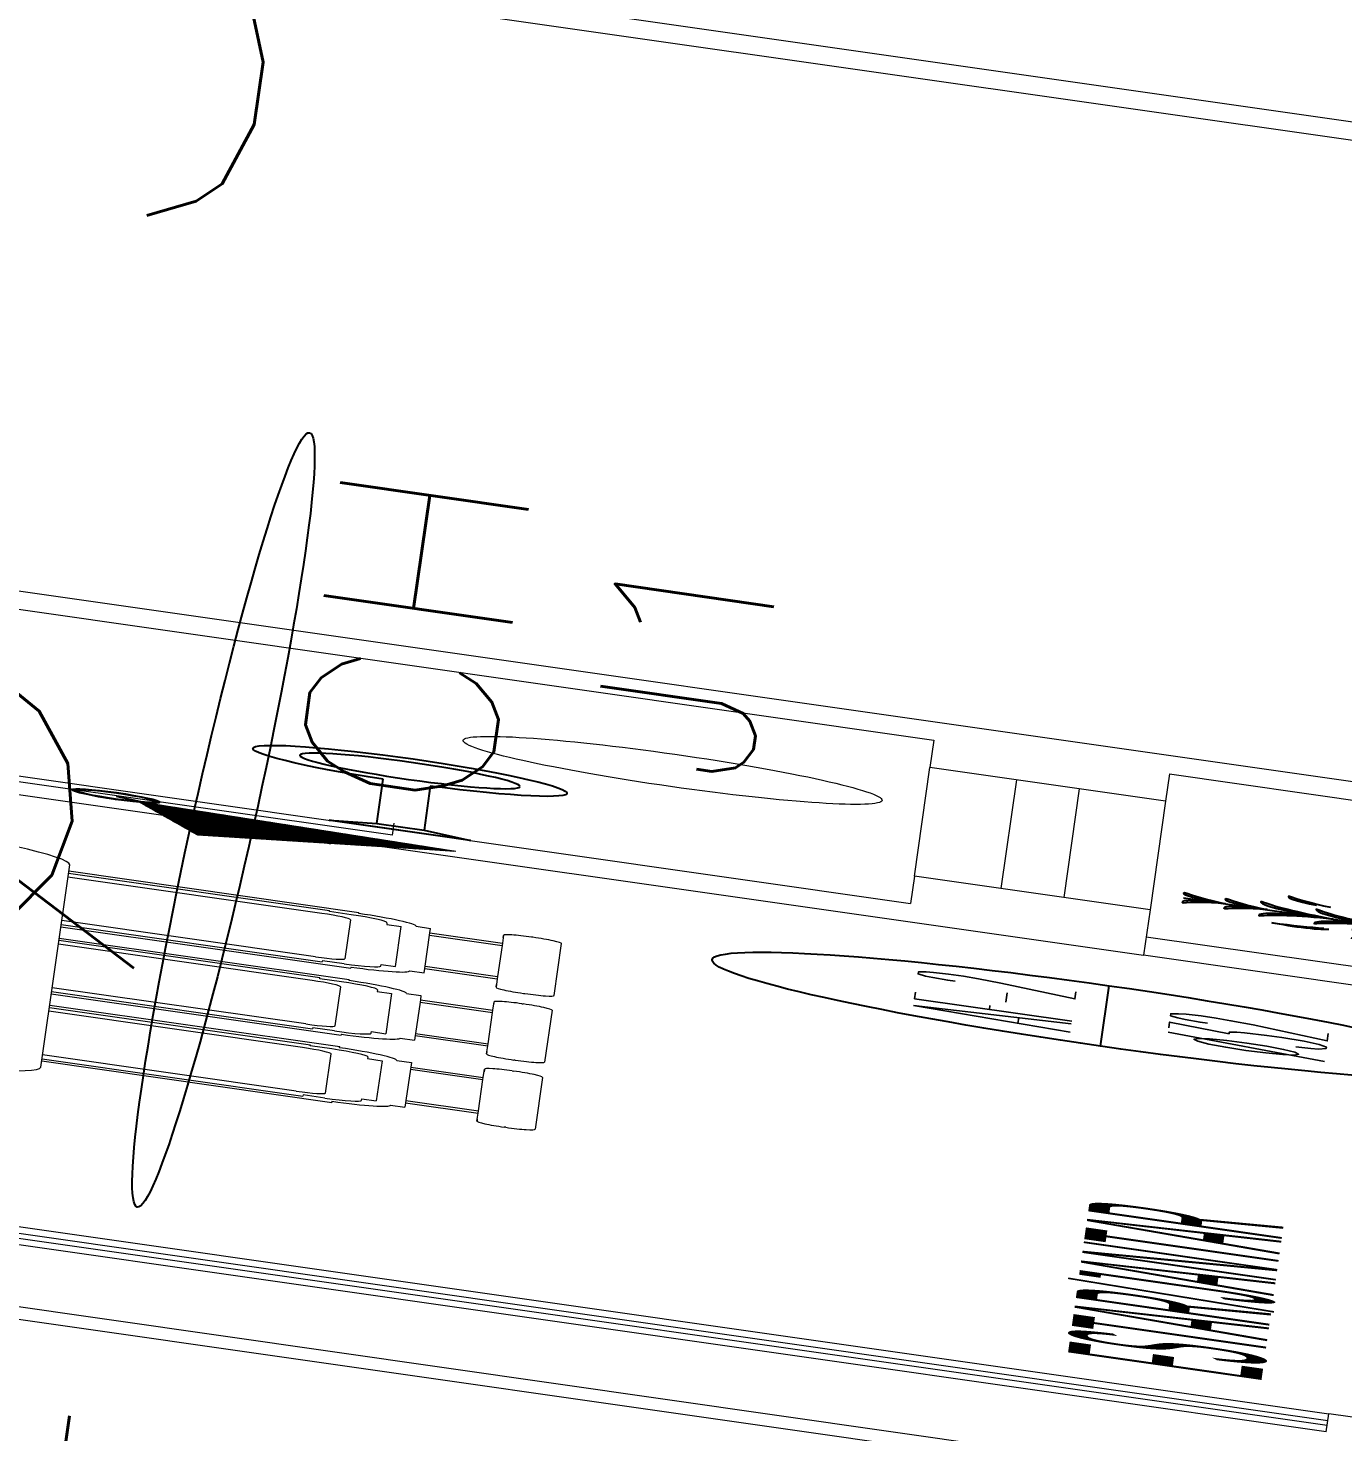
# Model space of a CAD drawing. Header units: millimetres. Extents: x -361192058 to 101130107379, y -14071650034 to 19218552450.
# Drawn here: x -125695.7 to -125646.5, y 40502.4 to 40555 of the extents above; entities that cross this region are included whole.
import ezdxf
from ezdxf.enums import TextEntityAlignment as Align

# ---------------------------------------------------------------- set-up
doc = ezdxf.new("R2010")
doc.units = ezdxf.units.MM
doc.header["$LTSCALE"] = 0.5
for name, color, linetype in [('02', 2, 'Continuous'), ('APBAN', 4, 'Continuous'), ('DIVERSOS', 4, 'Continuous'), ('ESQUADRIA', 3, 'Continuous'), ('FMPLANT', 3, 'Continuous'), ('HATCH', 8, 'Continuous'), ('MOBIL-I', 251, 'Continuous'), ('parede', 2, 'Continuous'), ('PISO', 8, 'Continuous'), ('TEXTO2', 3, 'Continuous'), ('TUBULAÇÃO_HIDRÁULICA', 5, 'Continuous'), ('TXT_0', 7, 'Continuous')]:
    doc.layers.add(name, color=color, linetype=linetype)
doc.styles.add('ADITIVOCAD', font='ROMANS.shx')
doc.styles.add('COTAS', font='romans.shx')
doc.styles.add('SANSSERIF', font='sas_____.pfb', dxfattribs={"height": 1})
doc.styles.get("Standard").update_dxf_attribs({"font": 'txt.shx', "height": 0.12})

# ---------------------------------------------------------------- blocks, each defined once
blk = doc.blocks.new('ADC_CHUVEIRO')
for p, q in [((0, 0.045), (0, -0.045)), ((0.03, 0.015), (0, 0.045)), ((0.39498, 0.015), (0.03, 0.015)), ((0.03, -0.015), (0.03, 0.015)), ((0, -0.045), (0.03, -0.015)), ((0.03, -0.015), (0.39525, -0.015))]:
    blk.add_line(p, q)
blk.add_circle((0.49398, 0.00089), 0.07)
blk.add_arc((0.49398, 0.00089), 0.1, 189.14559, 171.89103)
blk = doc.blocks.new('A1194DB', base_point=(2.905, 11.0463))
for p in [(2.905, 11.5463), (2.4126, 11.1332), (3.3974, 11.1332), (2.9918, 10.5539)]:
    blk.add_line(p, (2.905, 11.0463))
for centre, radius, start, end in [((2.8119, 11.432), 0.1154, 36.29, 99.6243), ((2.998, 11.432), 0.1154, 80.3757, 143.71), ((2.7184, 11.2969), 0.2598, 44.0763, 73.3794), ((3.0916, 11.2969), 0.2598, 106.6206, 135.9237), ((2.8119, 11.3638), 0.1154, 36.29, 99.6243), ((2.998, 11.3638), 0.1154, 80.3757, 143.71), ((2.7184, 11.2287), 0.2598, 44.0763, 73.3794), ((3.0916, 11.2287), 0.2598, 106.6206, 135.9237), ((2.7604, 11.2616), 0.1598, 25.2489, 95.3937), ((2.6762, 11.1619), 0.2679, 31.3712, 75.0366), ((3.0495, 11.2616), 0.1598, 84.6063, 154.7511), ((3.1337, 11.1619), 0.2679, 104.9634, 148.6288), ((2.695, 11.3621), 0.0575, 139.742, 258.7475), ((2.7729, 11.4076), 0.1251, 184.618, 228.2106), ((3.2361, 11.2628), 0.1154, 80.3757, 143.71), ((3.3297, 11.1277), 0.2598, 106.6206, 135.9237), ((2.7604, 11.1707), 0.1598, 25.2489, 95.3937), ((2.6762, 11.0709), 0.2679, 31.3712, 75.0366), ((3.0495, 11.1707), 0.1598, 84.6063, 154.7511), ((3.1337, 11.0709), 0.2679, 104.9634, 148.6288), ((2.7181, 11.2261), 0.1598, 164.6063, 234.7511), ((2.8309, 11.2917), 0.2679, 184.9634, 228.6288), ((2.8076, 11.2103), 0.1598, 164.6063, 234.7511), ((2.9205, 11.2759), 0.2679, 184.9634, 228.6288), ((2.8857, 11.2065), 0.1558, 156.3654, 256.5741), ((2.9783, 11.2559), 0.2357, 176.8122, 238.3335), ((2.8316, 11.2559), 0.2357, 301.6665, 3.1878), ((2.9242, 11.2065), 0.1558, 283.4259, 23.6346), ((2.8895, 11.2759), 0.2679, 311.3712, 355.0366), ((3.0023, 11.2103), 0.1598, 305.2489, 15.3937), ((2.979, 11.2917), 0.2679, 311.3712, 355.0366), ((3.0919, 11.2261), 0.1598, 305.2489, 15.3937), ((2.5413, 11.2049), 0.1154, 160.3757, 223.71), ((2.6906, 11.2736), 0.2598, 186.6206, 215.9237), ((2.6085, 11.1931), 0.1154, 160.3757, 223.71), ((2.7578, 11.2618), 0.2598, 186.6206, 215.9237), ((2.7506, 11.0931), 0.1558, 3.4259, 103.6346), ((2.6859, 11.0105), 0.2357, 21.6665, 83.1878), ((3.0593, 11.0931), 0.1558, 76.3654, 176.5741), ((3.124, 11.0105), 0.2357, 96.8122, 158.3335), ((3.0521, 11.2618), 0.2598, 324.0763, 353.3794), ((3.2015, 11.1931), 0.1154, 316.29, 19.6243), ((3.1193, 11.2736), 0.2598, 324.0763, 353.3794), ((3.2686, 11.2049), 0.1154, 316.29, 19.6243), ((2.509, 11.0217), 0.1154, 116.29, 179.6243), ((2.6258, 10.9061), 0.2598, 124.0763, 153.3794), ((2.5762, 11.0099), 0.1154, 116.29, 179.6243), ((2.693, 10.8942), 0.2598, 124.0763, 153.3794), ((2.6679, 10.9413), 0.1598, 105.2489, 175.3937), ((3.1421, 10.9413), 0.1598, 4.6063, 74.7511), ((3.1169, 10.8942), 0.2598, 26.6206, 55.9237), ((3.2338, 11.0099), 0.1154, 0.3757, 63.71), ((2.7514, 10.8411), 0.2679, 111.3712, 155.0366), ((2.7574, 10.9256), 0.1598, 105.2489, 175.3937), ((2.841, 10.8253), 0.2679, 111.3712, 155.0366), ((2.8087, 11.0276), 0.0563, 114.2257, 255.1279), ((2.8535, 11.0404), 0.078, 150.4398, 228.6694), ((2.9689, 10.8253), 0.2679, 24.9634, 68.6288), ((3.0525, 10.9256), 0.1598, 4.6063, 74.7511), ((3.0585, 10.8411), 0.2679, 24.9634, 68.6288), ((3.1373, 10.5587), 0.5402, 115.4772, 156.6585), ((2.8321, 10.9024), 0.1558, 83.4259, 183.6346), ((2.9022, 10.8244), 0.2357, 101.6665, 163.1878), ((2.9077, 10.8244), 0.2357, 16.8122, 78.3335), ((2.9778, 10.9024), 0.1558, 356.3654, 96.5741), ((2.7588, 10.9805), 0.0869, 144.9865, 244.4034), ((2.9354, 11.0633), 0.25, 187.5759, 215.8942), ((2.683, 11.0436), 0.2357, 286.8122, 348.3335), ((2.7611, 10.9735), 0.1558, 266.3654, 6.5741), ((3.2224, 11.0216), 0.4224, 185.4007, 208.139), ((3.0651, 11.0271), 0.1558, 193.4259, 293.6346), ((3.1145, 11.1197), 0.2357, 211.6665, 273.1878), ((2.916, 10.9339), 0.1295, 161.4477, 239.3672), ((2.5634, 10.9046), 0.0575, 139.742, 258.7475), ((2.6413, 10.9501), 0.1251, 184.618, 228.2106), ((2.6825, 10.8858), 0.0575, 139.742, 258.7475), ((2.7604, 10.9313), 0.1251, 184.618, 228.2106), ((2.791, 10.8669), 0.0766, 138.8744, 278.9763), ((2.8575, 10.9036), 0.125, 173.7536, 244.097), ((3.3391, 11.1328), 0.2598, 234.0763, 263.3794), ((3.2704, 10.9835), 0.1154, 226.29, 289.6243), ((2.6839, 10.9824), 0.2679, 294.9634, 338.6288), ((3.1345, 11.0618), 0.2679, 221.3712, 265.0366), ((2.7842, 10.8988), 0.1598, 274.6063, 344.7511), ((3.0689, 10.949), 0.1598, 215.2489, 285.3937), ((2.7249, 10.8131), 0.057, 167.0577, 302.8533), ((2.7577, 10.8453), 0.08, 185.1845, 268.654), ((3.2089, 10.7748), 0.0575, 101.2525, 220.258), ((3.2868, 10.7293), 0.1251, 131.7894, 175.382), ((2.6997, 10.8928), 0.2679, 294.9634, 338.6288), ((3.1503, 10.9723), 0.2679, 221.3712, 265.0366), ((2.7577, 10.7638), 0.08, 185.1845, 268.654), ((2.8, 10.8092), 0.1598, 274.6063, 344.7511), ((3.0847, 10.8594), 0.1598, 215.2489, 285.3937), ((2.7249, 10.7316), 0.057, 167.0577, 302.8533), ((2.7529, 10.8344), 0.2598, 296.6206, 325.9237), ((3.1204, 10.8992), 0.2598, 234.0763, 263.3794), ((2.8685, 10.7175), 0.1154, 270.3757, 333.71), ((3.0517, 10.7498), 0.1154, 226.29, 289.6243), ((2.7647, 10.7672), 0.2598, 296.6206, 325.9237), ((3.1323, 10.832), 0.2598, 234.0763, 263.3794), ((2.8803, 10.6504), 0.1154, 270.3757, 333.71), ((3.0635, 10.6827), 0.1154, 226.29, 289.6243)]:
    blk.add_arc(centre, radius, start, end)
blk = doc.blocks.new('Adh_hicol0')
for radius in [0.559, 0.515]:
    blk.add_circle((0, 0), radius)
blk = doc.blocks.new('Adh_BalaoAf')
for p, q in [((0, 0), (0.65, 0)), ((1.8, 0), (1.15, 0))]:
    blk.add_line(p, q)
blk.add_circle((0.9, 0), 0.25)
blk = doc.blocks.new('Adh_Afn')
blk.add_line((-0.25, 0), (0.25, 0))
blk.add_circle((0, 0), 0.25)
at = {"flags": 8}
for tag, p in [('$AF', (0, 0.07025)), ('$DIAM', (0, -0.09092))]:
    blk.add_attdef(tag, text='', height=0.1, dxfattribs=at).set_placement(p, align=Align.MIDDLE)
blk = doc.blocks.new('APROVADO QUADRA 21.2 MBVII')
at = {"layer": 'HATCH', "lineweight": 18}
h = blk.add_hatch(dxfattribs=at)
h.set_pattern_fill('LINE,_O', color=256, scale=0.001, angle=158.48882)
h.set_pattern_definition([(158.48882318, (6469.2003827, 2454.9168643), (-0.001164217631, -0.002953848728), [])])
h.paths.add_polyline_path([(4238.95926, 2271.26049), (4239.12592, 2271.09784), (4239.1607, 2271.30018)])
at = {"layer": '02', "color": 8, "lineweight": 18}
blk.add_line((4240.57943, 2273.15953), (4240.57943, 2270.80953), dxfattribs=at)
at = {"layer": 'DIVERSOS', "color": 8, "lineweight": 18}
for p, q in [((4245.92122, 2256.00953), (4245.92122, 2278.60953)), ((4246.07122, 2256.50953), (4246.07122, 2278.60953)), ((4235.42943, 2270.50318), (4235.42943, 2272.50318)), ((4235.57943, 2272.50318), (4235.57943, 2270.50318)), ((4239.45443, 2270.80953), (4240.35443, 2270.80953)), ((4240.35443, 2270.65953), (4239.45443, 2270.65953))]:
    blk.add_line(p, q, dxfattribs=at)
at = {"layer": 'DIVERSOS', "lineweight": 18}
blk.add_line((4239.1607, 2271.30018), (4239.12592, 2271.09784), dxfattribs=at)
blk.add_lwpolyline([(4239.1607, 2271.30018), (4238.95926, 2271.26049), (4239.12592, 2271.09784)], dxfattribs=at)
at = {"layer": 'ESQUADRIA', "color": 8, "lineweight": 18}
for p, q in [((4235.48443, 2272.50318), (4235.48443, 2270.50318)), ((4235.52443, 2272.50318), (4235.52443, 2270.50318)), ((4240.35443, 2270.75453), (4239.45443, 2270.75453)), ((4240.35443, 2270.71453), (4239.45443, 2270.71453))]:
    blk.add_line(p, q, dxfattribs=at)
at = {"layer": 'MOBIL-I', "color": 8, "lineweight": 18}
for p, q in [((4236.89663, 2271.3374), (4238.56802, 2271.3374)), ((4236.94677, 2271.3374), (4236.94677, 2271.15282)), ((4236.96523, 2271.3374), (4236.96523, 2271.17128)), ((4236.99771, 2271.17589), (4236.99771, 2271.3374)), ((4237.35728, 2271.17589), (4237.35728, 2271.3374)), ((4237.38976, 2271.3374), (4237.38976, 2271.17128)), ((4237.40822, 2271.3374), (4237.40822, 2271.15282)), ((4237.5016, 2271.3374), (4237.5016, 2271.15282)), ((4237.52006, 2271.3374), (4237.52006, 2271.17128)), ((4237.55254, 2271.17589), (4237.55254, 2271.3374)), ((4237.91211, 2271.17589), (4237.91211, 2271.3374)), ((4237.94459, 2271.3374), (4237.94459, 2271.17128)), ((4237.96304, 2271.3374), (4237.96304, 2271.15282)), ((4238.05643, 2271.3374), (4238.05643, 2271.15282)), ((4238.07489, 2271.3374), (4238.07489, 2271.17128)), ((4238.10736, 2271.17589), (4238.10736, 2271.3374)), ((4238.46694, 2271.17589), (4238.46694, 2271.3374)), ((4238.49941, 2271.3374), (4238.49941, 2271.17128)), ((4238.51787, 2271.3374), (4238.51787, 2271.15282)), ((4236.97464, 2271.17128), (4236.96523, 2271.17128)), ((4236.97464, 2271.15743), (4236.97464, 2271.17128)), ((4237.38035, 2271.17128), (4237.38976, 2271.17128)), ((4237.38035, 2271.15743), (4237.38035, 2271.17128)), ((4237.52946, 2271.17128), (4237.52006, 2271.17128)), ((4237.52946, 2271.15743), (4237.52946, 2271.17128)), ((4237.93518, 2271.17128), (4237.94459, 2271.17128)), ((4237.93518, 2271.15743), (4237.93518, 2271.17128)), ((4238.08429, 2271.17128), (4238.07489, 2271.17128)), ((4238.08429, 2271.15743), (4238.08429, 2271.17128)), ((4238.49001, 2271.17128), (4238.49941, 2271.17128)), ((4238.49001, 2271.15743), (4238.49001, 2271.17128)), ((4237.01617, 2271.15743), (4237.33882, 2271.15743)), ((4237.57099, 2271.15743), (4237.89365, 2271.15743)), ((4238.44848, 2271.15743), (4238.12582, 2271.15743)), ((4236.95618, 2271.15282), (4236.94677, 2271.15282)), ((4237.39881, 2271.15282), (4237.40822, 2271.15282)), ((4237.51101, 2271.15282), (4237.5016, 2271.15282)), ((4237.95364, 2271.15282), (4237.96304, 2271.15282)), ((4238.06583, 2271.15282), (4238.05643, 2271.15282)), ((4238.50847, 2271.15282), (4238.51787, 2271.15282)), ((4236.99771, 2271.13436), (4237.01155, 2271.13436)), ((4237.01155, 2271.13436), (4237.01155, 2271.12513)), ((4237.35728, 2271.13436), (4237.34344, 2271.13436)), ((4237.34344, 2271.13436), (4237.34344, 2271.12513)), ((4237.55254, 2271.13436), (4237.56638, 2271.13436)), ((4237.56638, 2271.13436), (4237.56638, 2271.12513)), ((4237.89827, 2271.13436), (4237.89827, 2271.12513)), ((4237.91211, 2271.13436), (4237.89827, 2271.13436)), ((4238.10736, 2271.13436), (4238.12121, 2271.13436)), ((4238.12121, 2271.13436), (4238.12121, 2271.12513)), ((4238.46694, 2271.13436), (4238.45309, 2271.13436)), ((4238.45309, 2271.13436), (4238.45309, 2271.12513)), ((4237.34344, 2271.12513), (4237.01155, 2271.12513)), ((4237.89827, 2271.12513), (4237.56638, 2271.12513)), ((4238.12121, 2271.12513), (4238.45309, 2271.12513)), ((4236.99309, 2271.1159), (4236.99309, 2271.10667)), ((4237.3619, 2271.1159), (4237.3619, 2271.10667)), ((4237.54792, 2271.1159), (4237.54792, 2271.10667)), ((4237.91672, 2271.1159), (4237.91672, 2271.10667)), ((4238.10275, 2271.1159), (4238.10275, 2271.10667)), ((4238.47155, 2271.1159), (4238.47155, 2271.10667)), ((4237.03001, 2271.10667), (4236.99309, 2271.10667)), ((4237.04847, 2271.10667), (4237.03001, 2271.10667)), ((4237.03001, 2271.10667), (4237.03001, 2271.06053)), ((4237.30652, 2271.10667), (4237.04847, 2271.10667)), ((4237.04847, 2271.10667), (4237.04847, 2271.06053)), ((4237.32498, 2271.10667), (4237.30652, 2271.10667)), ((4237.30652, 2271.10667), (4237.30652, 2271.06053)), ((4237.3619, 2271.10667), (4237.32498, 2271.10667)), ((4237.32498, 2271.10667), (4237.32498, 2271.06053)), ((4237.58484, 2271.10667), (4237.54792, 2271.10667)), ((4237.60329, 2271.10667), (4237.58484, 2271.10667)), ((4237.58484, 2271.10667), (4237.58484, 2271.06053)), ((4237.86135, 2271.10667), (4237.60329, 2271.10667)), ((4237.60329, 2271.10667), (4237.60329, 2271.06053)), ((4237.87981, 2271.10667), (4237.86135, 2271.10667)), ((4237.86135, 2271.10667), (4237.86135, 2271.06053)), ((4237.91672, 2271.10667), (4237.87981, 2271.10667)), ((4237.87981, 2271.10667), (4237.87981, 2271.06053)), ((4238.10275, 2271.10667), (4238.13966, 2271.10667)), ((4238.13966, 2271.10667), (4238.15812, 2271.10667)), ((4238.13966, 2271.10667), (4238.13966, 2271.06053)), ((4238.15812, 2271.10667), (4238.41618, 2271.10667)), ((4238.15812, 2271.10667), (4238.15812, 2271.06053)), ((4238.41618, 2271.10667), (4238.43464, 2271.10667)), ((4238.41618, 2271.10667), (4238.41618, 2271.06053)), ((4238.43464, 2271.10667), (4238.47155, 2271.10667)), ((4238.43464, 2271.10667), (4238.43464, 2271.06053)), ((4236.98381, 2271.06053), (4236.96535, 2271.06053)), ((4237.38988, 2271.06053), (4237.37143, 2271.06053)), ((4237.53864, 2271.06053), (4237.52018, 2271.06053)), ((4237.94471, 2271.06053), (4237.92625, 2271.06053)), ((4238.07476, 2271.06053), (4238.09322, 2271.06053)), ((4238.48083, 2271.06053), (4238.49929, 2271.06053)), ((4237.41197, 2271.043), (4237.41197, 2271.04207)), ((4237.9668, 2271.043), (4237.9668, 2271.04207)), ((4238.05267, 2271.043), (4238.05267, 2271.04207))]:
    blk.add_line(p, q, dxfattribs=at)
for points in [[(4237.39351, 2271.02361), (4236.96523, 2271.02361, -0.414214), (4236.94677, 2271.04207), (4236.94677, 2271.043, -0.414214), (4236.96431, 2271.06053), (4237.03001, 2271.06053, -0.414214)], [(4237.03001, 2271.06053), (4237.04847, 2271.06053, -0.414214)], [(4237.04847, 2271.06053), (4237.30652, 2271.06053, -0.414214)], [(4237.30652, 2271.06053), (4237.32498, 2271.06053, -0.414214)], [(4237.32498, 2271.06053), (4237.39443, 2271.06053, -0.414214), (4237.41197, 2271.043)], [(4237.94834, 2271.02361), (4237.52006, 2271.02361, -0.414214), (4237.5016, 2271.04207), (4237.5016, 2271.043, -0.414214), (4237.51914, 2271.06053), (4237.58484, 2271.06053, -0.414214)], [(4237.58484, 2271.06053), (4237.60329, 2271.06053, -0.414214)], [(4237.60329, 2271.06053), (4237.86135, 2271.06053, -0.414214)], [(4237.86135, 2271.06053), (4237.87981, 2271.06053, -0.414214)], [(4237.87981, 2271.06053), (4237.94926, 2271.06053, -0.414214), (4237.9668, 2271.043)], [(4238.13966, 2271.06053), (4238.07021, 2271.06053, 0.414214), (4238.05267, 2271.043)], [(4238.07113, 2271.02361), (4238.49941, 2271.02361, 0.414214), (4238.51787, 2271.04207), (4238.51787, 2271.043, 0.414214), (4238.50034, 2271.06053), (4238.43464, 2271.06053, 0.414214)], [(4238.15812, 2271.06053), (4238.13966, 2271.06053, 0.414214)], [(4238.41618, 2271.06053), (4238.15812, 2271.06053, 0.414214)], [(4238.43464, 2271.06053), (4238.41618, 2271.06053, 0.414214)], [(4237.41197, 2271.04207, -0.414214), (4237.39351, 2271.02361, -0.414214)], [(4237.9668, 2271.04207, -0.414214), (4237.94834, 2271.02361, -0.414214)], [(4238.05267, 2271.04207, 0.414214), (4238.07113, 2271.02361, 0.414214)]]:
    blk.add_lwpolyline(points, format="xyb", dxfattribs=at)
for centre, radius, start, end in [((4236.89663, 2271.45858), 0.12119, 180, 270), ((4238.56802, 2271.45858), 0.12119, 270, 0), ((4237.01617, 2271.17589), 0.01846, 180, 270), ((4237.33882, 2271.17589), 0.01846, 270, 0), ((4237.57099, 2271.17589), 0.01846, 180, 270), ((4237.89365, 2271.17589), 0.01846, 270, 0), ((4238.12582, 2271.17589), 0.01846, 180, 270), ((4238.44848, 2271.17589), 0.01846, 270, 0), ((4236.99771, 2271.15743), 0.02307, 180, 270), ((4237.35728, 2271.15743), 0.02307, 270, 0), ((4237.55254, 2271.15743), 0.02307, 180, 270), ((4237.91211, 2271.15743), 0.02307, 270, 0), ((4238.10736, 2271.15743), 0.02307, 180, 270), ((4238.46694, 2271.15743), 0.02307, 270, 0), ((4236.99309, 2271.15282), 0.03692, 180, 270), ((4237.3619, 2271.15282), 0.03692, 270, 0), ((4237.54792, 2271.15282), 0.03692, 180, 270), ((4237.91672, 2271.15282), 0.03692, 270, 0), ((4238.10275, 2271.15282), 0.03692, 180, 270), ((4238.47155, 2271.15282), 0.03692, 270, 0)]:
    blk.add_arc(centre, radius, start, end, dxfattribs=at)
at = {"layer": 'parede', "color": 8, "lineweight": 18}
for p, q in [((4240.72943, 2281.00953), (4240.72943, 2256.00953)), ((4239.07943, 2273.15953), (4239.07943, 2270.65953)), ((4239.22943, 2273.15953), (4239.22943, 2270.80953)), ((4239.45443, 2270.80953), (4239.22943, 2270.80953)), ((4239.45443, 2270.65953), (4239.45443, 2270.80953)), ((4240.57943, 2270.80953), (4240.35443, 2270.80953)), ((4240.35443, 2270.65953), (4240.35443, 2270.80953)), ((4239.45443, 2270.65953), (4239.07943, 2270.65953)), ((4240.57943, 2270.65953), (4240.35443, 2270.65953)), ((4240.57943, 2270.65953), (4240.57943, 2269.50953)), ((4235.42943, 2270.50318), (4235.57943, 2270.50318)), ((4235.57943, 2267.00953), (4235.57943, 2270.50318))]:
    blk.add_line(p, q, dxfattribs=at)
at = {"layer": 'PISO', "color": 8, "lineweight": 18}
for p, q in [((4234.92943, 2273.15953), (4234.92943, 2266.35953)), ((4234.82943, 2272.55953), (4234.82943, 2266.25953)), ((4239.07943, 2269.50953), (4239.07943, 2270.65953)), ((4239.22943, 2269.50953), (4239.22943, 2270.65953))]:
    blk.add_line(p, q, dxfattribs=at)
blk.add_circle((4240.03195, 2270.96978), 0.13333, dxfattribs=at)
at = {"layer": 'TUBULAÇÃO_HIDRÁULICA', "lineweight": 18}
for q in [(4239.18227, 2272.75829), (4239.28227, 2271.1388)]:
    blk.add_line((4239.18227, 2271.1388), q, dxfattribs=at)
at = {"layer": 'DIVERSOS', "lineweight": 18, "rotation": 225}
blk.add_blockref('Adh_BalaoAf', (4239.1795, 2271.31464), dxfattribs=at)
at = {"layer": 'DIVERSOS', "lineweight": 18}
ref = blk.add_blockref('Adh_Afn', (4238.5431, 2270.67824), dxfattribs=at)
ref.add_attrib('$AF', 'AF-2', dxfattribs={"layer": 'TXT_0', "height": 0.1, "style": 'ADITIVOCAD', "flags": 8}).set_placement((4238.5431, 2270.7485), align=Align.MIDDLE)
ref.add_attrib('$DIAM', '%%C32', dxfattribs={"layer": 'TXT_0', "height": 0.1, "style": 'ADITIVOCAD', "flags": 8}).set_placement((4238.5431, 2270.58733), align=Align.MIDDLE)
at = {"layer": 'FMPLANT', "color": 8, "lineweight": 18, "xscale": 0.3884758565179709, "yscale": 0.3884758565179709, "zscale": 0.3884758565179709}
blk.add_blockref('A1194DB', (4239.59232, 2270.4455), dxfattribs=at)
at = {"layer": 'MOBIL-I', "color": 8, "lineweight": 18, "xscale": -1, "rotation": 180}
blk.add_blockref('ADC_CHUVEIRO', (4239.22943, 2271.13453), dxfattribs=at)
at = {"layer": 'TUBULAÇÃO_HIDRÁULICA', "lineweight": 18, "xscale": 0.0500000000001819, "yscale": 0.0500000000001819, "zscale": 0.0500000000001819, "rotation": 180}
blk.add_blockref('Adh_hicol0', (4239.1795, 2271.31464), dxfattribs=at)
at = {"color": 0, "lineweight": 13, "flags": 8}
for p in [(4700.72466, 2280.11253), (4699.57379, 2277.89641), (4702.35456, 2276.19504), (4703.67224, 2274.08499), (4699.84447, 2272.21943), (4703.04882, 2270.13703), (4703.08775, 2267.98027), (4700.65234, 2261.52165), (4700.70074, 2257.15926)]:
    blk.add_attdef('NIVEL', p, '', height=0.075, dxfattribs=at)
for rotation, width, p in [(90, 0.8, (4700.82053, 2275.75208)), (270, 0.6, (4703.84367, 2274.90208)), (90, 0.8, (4701.55749, 2268.50208)), (180, 0.6, (4651.18166, 2236.19313))]:
    blk.add_attdef('$PORTA', text='', height=0.09, rotation=rotation, dxfattribs=dict(at, width=width)).set_placement(p, align=Align.MIDDLE)
for p in [(4654.176, 2240.46301), (4648.49901, 2240.19232), (4637.80123, 2239.38446), (4633.43884, 2239.33605), (4656.39211, 2239.31214), (4652.47462, 2237.68223), (4646.41661, 2236.98798), (4644.25985, 2236.94905), (4650.36457, 2236.36455)]:
    blk.add_attdef('NIVEL', p, '', height=0.075, rotation=270, dxfattribs=at)
at = {"color": 0, "lineweight": 13, "width": 0.8, "flags": 8}
for p in [(4652.03166, 2239.21627), (4644.78166, 2238.47931)]:
    blk.add_attdef('$PORTA', text='', height=0.09, dxfattribs=at).set_placement(p, align=Align.MIDDLE)
at = {"layer": 'APBAN', "lineweight": 18, "insert": (4260.61892, 2271.28832), "char_height": 0.3093811, "attachment_point": 9, "style": 'COTAS'}
blk.add_mtext('DISTRIBUIÇÃO\\PGERAL DE %%C 32mm', dxfattribs=at)
at = {"layer": 'DIVERSOS', "color": 8, "lineweight": 18, "insert": (4239.95665, 2271.02228), "char_height": 0.101063, "width": 0.3730783, "attachment_point": 1}
blk.add_mtext('{\\C3;J1}', dxfattribs=at)
at = {"layer": 'TEXTO2', "color": 8, "lineweight": 18, "style": 'SANSSERIF'}
blk.add_text('ESTAR/JANTAR', height=0.12312, dxfattribs=at).set_placement((4235.76118, 2270.5481))
at = {"layer": 'TUBULAÇÃO_HIDRÁULICA', "color": 0, "lineweight": 18, "insert": (4239.3739, 2271.20293), "char_height": 0.12, "width": 1.8715092, "attachment_point": 1}
blk.add_mtext('CH', dxfattribs=at)

msp = doc.modelspace()

# ---------------------------------------------------------------- block references
at = {"layer": '02', "color": 0, "lineweight": 30, "xscale": -4.574818403918471, "yscale": -59.40450511825884, "zscale": 4.574818403918471, "rotation": 261.8606972171988}
msp.add_blockref('APROVADO QUADRA 21.2 MBVII', (5129.041, 2225.201), dxfattribs=at)

doc.saveas('drawing.dxf')
